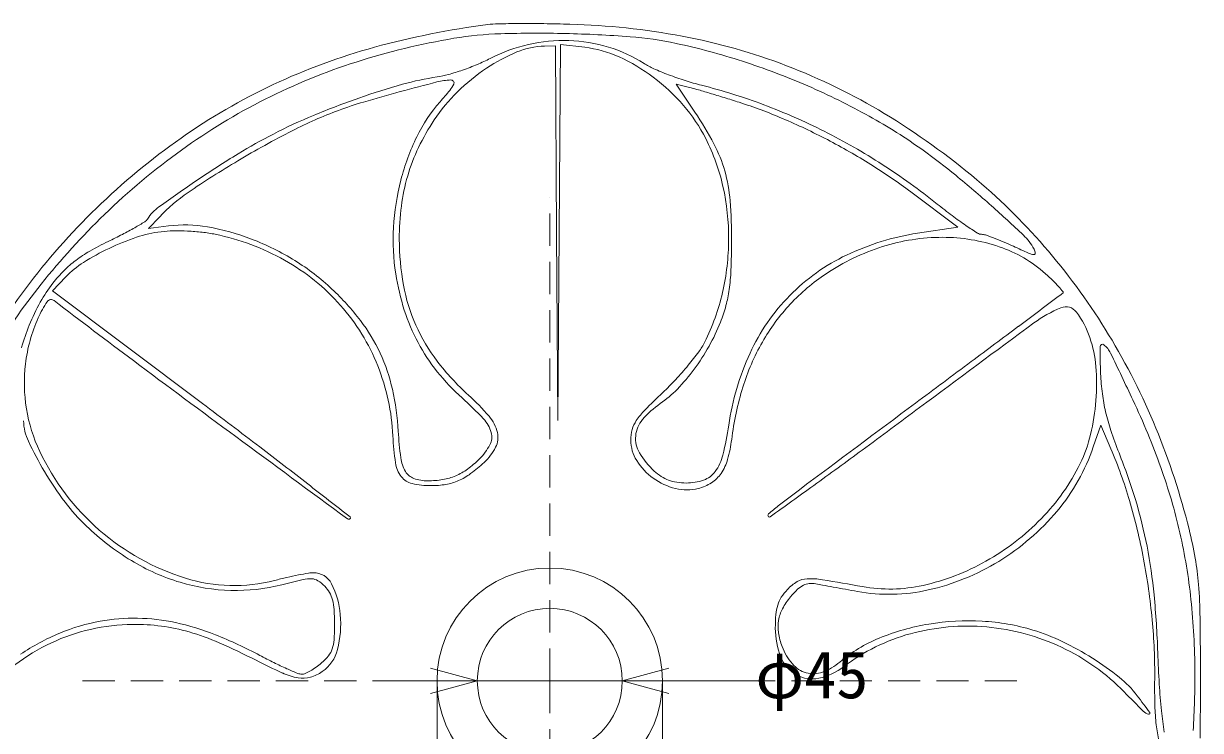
# Model space of a CAD drawing. Units: millimetres at full size, sheet at 1:5; details may follow other scales. Extents: x -1002 to 1017, y -687 to 676.
# Drawn here: x -674.6 to -309.3, y 130.1 to 349.5 of the extents above; entities that cross this region are included whole.
import ezdxf
from ezdxf.enums import TextEntityAlignment as Align

# ---------------------------------------------------------------- set-up
doc = ezdxf.new("R2010")
doc.units = ezdxf.units.MM
doc.header["$LTSCALE"] = 5
doc.linetypes.add('DASHED2', pattern=[3, 2, -1])
doc.layers.add('F-0', color=7, linetype='Continuous', lineweight=15)
doc.styles.add('ＭＳ ゴシック', font='')
doc.styles.get('ＭＳ ゴシック').set_extended_font_data('MS Gothic')

msp = doc.modelspace()

# ---------------------------------------------------------------- linework, layer by layer
at = {"layer": 'F-0', "linetype": 'DASHED2'}
for q in [(-511.278, 295.528), (-661.278, 145.528), (-361.278, 145.528), (-511.278, -425.482)]:
    msp.add_line((-511.278, 145.528), q, dxfattribs=at)
at = {"layer": 'F-0'}
for p, q in [((-533.778, 145.528), (-548.266, 149.41)), ((-488.778, 145.528), (-474.289, 149.41)), ((-449.673, 145.528), (-557.246, 145.528)), ((-533.778, 145.528), (-548.266, 141.645)), ((-546.278, 111.043), (-546.278, 145.528)), ((-488.778, 145.528), (-474.289, 141.645))]:
    msp.add_line(p, q, dxfattribs=at)
at = {"layer": 'F-0', "color": 4, "lineweight": 9}
for p, q in [((-533.778, 145.528), (-488.778, 145.528)), ((-488.778, 145.528), (-463.778, 145.528))]:
    msp.add_line(p, q, dxfattribs=at)
at = {"layer": 'F-0'}
for points in [[(-512.895, 342.478), (-509.52, 342.583), (-509.163, 284.458)], [(-509.163, 284.458), (-508.807, 226.333), (-508.396, 284.665), (-507.985, 342.997), (-500.449, 342.104)], [(-466.262, 321.996), (-472.095, 330.659), (-467.933, 329.65)], [(-399.216, 297.241), (-384.638, 286.333), (-397.119, 284.41)], [(-629.673, 286.653), (-635.812, 285.83), (-632.422, 289.438)], [(-619.085, 231.559), (-665.627, 266.558), (-661.5, 270.865)], [(-342.572, 218.119), (-340.28, 224.833), (-337.123, 217.519)], [(-546.278, 111.003), (-476.278, 111.003), (-476.278, 145.528)]]:
    msp.add_lwpolyline(points, dxfattribs=at)
for radius in [35, 22.5]:
    msp.add_circle((-511.278, 145.528), radius, dxfattribs=at)
for centre, radius, start, end in [((-498.364, 96.971), 254.219, 97.26673, 105.34576), ((-526.778, 319.799), 29.587, 91.14417, 97.26671), ((-518.778, -80.777), 430.243, 90.27782, 91.14413), ((-518.692, -98.556), 448.022, 89.29231, 90.27779), ((-520.046, -208.189), 557.663, 88.45605, 89.29233), ((-510.963, 128.794), 220.558, 79.343, 88.45601), ((-505.761, 132.649), 215.139, 99.43281, 107.7611), ((-523.248, 237.905), 108.44, 91.72051, 99.43282), ((-515.109, -33.069), 379.536, 88.68533, 91.72046), ((-506.965, 294.414), 49.768, 88.12173, 102.71127), ((-515.109, -33.086), 379.553, 85.6541, 88.68533), ((-506.916, 295.883), 48.299, 73.30076, 88.12173), ((-494.377, 239.717), 105.964, 77.8198, 85.65412), ((-504.945, 160.776), 188.014, 69.07096, 79.34294), ((-513.445, 151.923), 197.235, 105.34579, 115.11819), ((-500.951, 290.767), 53.932, 112.36428, 123.78898), ((-507.031, 294.71), 49.465, 102.71125, 117.36767), ((-512.127, 317.93), 24.56, 91.79367, 112.36427), ((-504.7, 306.206), 36.149, 65.6383, 83.24563), ((-505.527, 300.515), 43.462, 57.25944, 73.30077), ((-516.405, 137.664), 210.367, 72.03095, 77.8198), ((-512.049, 152.279), 194.527, 107.76109, 116.74276), ((-564.94, 411.462), 80.932, 289.19542, 292.65606), ((-554.415, 386.249), 53.611, 292.65595, 297.36775), ((-512.943, 288.003), 56.131, 52.97598, 65.63828), ((-470.027, 355.726), 22.177, 237.25952, 246.15263), ((-522.211, 119.763), 229.186, 66.60236, 72.03092), ((-505.388, 159.617), 189.256, 58.83533, 69.07094), ((-534.294, 250.167), 83.59, 98.23708, 105.73259), ((-550.23, 360.247), 27.638, 278.23712, 285.68661), ((-563.251, 406.613), 75.797, 285.68669, 289.19544), ((-496.556, 284.2), 61.833, 123.78906, 134.5532), ((-515.436, 284.698), 60.271, 40.73771, 52.9759), ((-442.07, 418.971), 91.325, 246.15264, 249.25949), ((-438.124, 429.391), 102.467, 249.25939, 252.32339), ((-516.56, 158.569), 189.896, 115.11815, 125.09323), ((-493.576, 105.62), 233.762, 105.73257, 109.21245), ((-357.97, -408.015), 762.959, 104.28971, 105.17435), ((-541.132, 311.096), 20.889, 92.43174, 104.28963), ((-549.786, 334.885), 9.677, 320.52106, 333.90113), ((-541.976, 330.98), 0.987, 35.03331, 92.43172), ((-541.91, 331.027), 0.906, 333.9012, 35.03317), ((-443.036, 413.977), 86.289, 252.32331, 255.80869), ((-480.863, 276.334), 54.861, 73.88306, 76.3673), ((-587.401, -92.366), 438.645, 73.34589, 73.88309), ((-508.645, 154.529), 181.326, 69.41076, 75.80858), ((-518.488, 128.368), 219.81, 61.06638, 66.60236), ((-512.247, 152.672), 194.087, 116.74278, 125.7352), ((-487.415, 87.942), 252.483, 109.21248, 112.6314), ((-423.592, -166.058), 512.262, 105.17435, 106.50016), ((-508.912, 293.111), 48.534, 138.64464, 154.0402), ((-501.177, 288.893), 55.248, 134.55325, 146.26599), ((-652.318, 419.343), 142.515, 318.64461, 320.52112), ((-601.298, -138.823), 487.136, 72.78584, 73.34596), ((-610.421, -168.269), 517.963, 72.25088, 72.78579), ((-529.687, 195.723), 135.282, 110.3924, 117.06867), ((-534.956, 209.899), 120.158, 106.5001, 110.3924), ((-509.238, 290.036), 52.092, 27.08515, 40.73769), ((-557.639, 260.47), 110.16, 27.96777, 33.95336), ((-499.627, 177.871), 154.523, 66.89967, 72.25081), ((-512.188, 145.099), 191.4, 63.26714, 69.41075), ((-524.84, 127.453), 226.844, 49.89991, 58.83536), ((-516.265, 157.144), 177.508, 112.63139, 117.08363), ((-489.003, 280.764), 69.886, 146.26597, 154.36308), ((-516.731, 137.772), 198.118, 62.45818, 66.89965), ((-493.133, 174.235), 167.402, 54.27631, 61.06639), ((-455.197, 49.961), 298.974, 117.06872, 120.75894), ((-522.968, 170.251), 162.787, 117.08367, 121.50635), ((-488.456, 283.152), 71.286, 154.04021, 165.58219), ((-514.416, 140.675), 196.353, 57.2024, 63.26723), ((-501.337, 136.902), 216.375, 125.09324, 134.13806), ((-499.33, 285.72), 58.431, 154.363, 163.62337), ((-518.267, 285.419), 62.233, 12.52235, 27.08519), ((-498.199, 292.032), 42.86, 15.85525, 27.96774), ((-518.957, 133.504), 202.932, 58.06579, 62.45823), ((-501.213, 137.336), 212.979, 125.73514, 134.12247), ((-455.629, 50.687), 298.13, 120.75895, 124.27595), ((-429.136, 17.17), 342.336, 121.50643, 124.04293), ((-515.452, 143.201), 205.628, 50.72126, 54.27629), ((-502.403, 290.838), 47.23, 4.45313, 15.85519), ((-505.094, 155.745), 176.724, 53.19346, 58.06585), ((-519.283, 133.12), 205.339, 51.33784, 57.2025), ((-342.645, -110.849), 496.834, 124.04303, 125.70183), ((-483.597, 281.903), 76.303, 165.58217, 176.75287), ((-497.556, 285.198), 60.281, 163.62334, 172.72789), ((-605.316, 33.325), 347.572, 48.32181, 50.72126), ((-499.825, 157.159), 188.008, 40.33342, 49.89992), ((-593.294, 252.679), 53.687, 124.27596, 136.78814), ((-529.692, 282.881), 73.936, 359.72477, 12.52233), ((-624.82, 281.812), 13.3, 125.70185, 148.28256), ((-478.282, 282.739), 79.71, 172.72787, 180.11189), ((-607.879, 282.624), 153.025, 359.704, 4.45314), ((-272.043, 442.145), 190.417, 231.33792, 233.10259), ((-672.807, -42.483), 449.071, 46.60344, 48.32182), ((-503.578, 139.212), 213.158, 134.13809, 143.10992), ((-484.482, 120.085), 237.011, 134.1224, 141.19092), ((-638.289, 290.137), 2.534, 301.26869, 328.28253), ((-315.305, 384.52), 118.361, 233.10265, 235.62242), ((-693.373, 379.569), 107.558, 297.35611, 299.68476), ((-705.225, 400.362), 131.492, 299.68473, 301.26882), ((-627.49, 249.269), 35.885, 91.04859, 97.12167), ((-624.428, 247.546), 39.457, 79.97803, 97.63936), ((-626.914, 217.809), 67.35, 87.25751, 91.04854), ((-627.023, 215.544), 69.618, 83.50955, 87.25751), ((-630.412, 213.681), 73.847, 68.92988, 79.97803), ((-491.044, 282.325), 68.844, 176.75285, 188.81941), ((-296.763, 411.622), 151.199, 235.62238, 237.26101), ((-606.839, 195.617), 95.698, 115.68664, 119.56748), ((-721.005, 432.977), 167.691, 295.68662, 297.35619), ((-614.951, 209.772), 77.385, 108.51418, 115.36082), ((-627.081, 245.996), 39.184, 97.1217, 108.51416), ((-624.381, 238.764), 46.248, 78.41745, 83.50952), ((-630.041, 211.146), 74.44, 60.67403, 78.41737), ((-633.257, 206.298), 81.759, 58.37364, 68.92991), ((-477.408, 282.741), 80.585, 180.11188, 190.31936), ((-531.306, 282.889), 75.551, 347.0663, 359.72472), ((-723.377, 283.221), 268.525, 357.81051, 359.70397), ((-384.998, 205.771), 79.568, 98.76215, 115.42459), ((-389.342, 221.236), 61.899, 90.00751, 107.55583), ((-389.343, 228.592), 54.543, 71.21958, 90.00752), ((-377.26, 286.423), 2.355, 237.26098, 269.58167), ((-377.306, 280.166), 3.903, 71.7005, 89.58167), ((-398.711, 215.44), 72.076, 69.56016, 71.70044), ((-399.247, 214.001), 73.612, 67.05047, 69.56015), ((-409.004, 190.959), 98.635, 65.0351, 67.05048), ((-375.926, 271.498), 16.957, 28.15498, 46.60346), ((-634.156, 243.766), 40.339, 119.5675, 126.968), ((-615.854, 211.677), 75.276, 115.36086, 122.24025), ((-387.204, 214.478), 68.986, 107.55582, 123.73397), ((-385.26, 240.598), 41.861, 48.30957, 71.21956), ((-238.687, 556.791), 304.901, 245.03513, 246.0064), ((-360.196, 283.795), 6.084, 246.00642, 262.18093), ((-360.969, 278.165), 0.401, 262.18104, 6.73699), ((-364.177, 277.786), 3.631, 6.73688, 28.15496), ((-510.989, 147.681), 202.653, 31.29022, 40.33344), ((-638.352, 249.341), 33.362, 126.96802, 135.23428), ((-640.486, 250.732), 29.102, 122.24022, 136.22706), ((-626.209, 217.968), 66.615, 41.38968, 60.67403), ((-627.437, 215.749), 70.66, 46.59686, 58.3736), ((-392.464, 221.476), 62.178, 115.42462, 135.47064), ((-628.996, 240.061), 46.539, 135.23432, 141.67519), ((-485.51, 283.184), 74.444, 188.81942, 197.70841), ((-516.979, 275.33), 61.976, 352.1856, 357.81046), ((-390.424, 219.301), 63.187, 123.73397, 137.00623), ((-406.503, 216.747), 73.801, 45.86748, 48.30956), ((-518.601, 150.488), 194.373, 143.10992, 152.72446), ((-532.13, 158.407), 175.864, 141.19091, 150.03139), ((-631.621, 242.137), 43.193, 141.67524, 151.06123), ((-635.877, 206.825), 82.943, 37.48626, 46.59676), ((-502.6, 278.154), 54.979, 190.31939, 203.91392), ((-494.129, 272.194), 38.912, 344.73172, 352.18556), ((-380.275, 243.782), 36.133, 41.70085, 45.8674), ((-383.162, 241.21), 40, 38.75306, 41.70088), ((-610.024, 230.195), 67.872, 151.06123, 157.75124), ((-639.014, 244.131), 34.063, 146.02078, 155.7289), ((-666.042, 262.348), 1.468, 52.4769, 146.02079), ((710.069, 2054.226), 2257.847, 232.47677, 233.26034), ((-524.778, 281.389), 68.852, 333.49509, 347.06632), ((-392.025, 221.044), 62.794, 135.47065, 155.40408), ((-490315.449, 657256.237), 819573.431, 306.71325, 306.7144), ((-376.016, 296.697), 39.121, 306.71442, 307.83443), ((-352.215, 266.05), 0.317, 307.83445, 38.75301), ((-624.801, 219.209), 64.739, 21.79637, 41.38972), ((-499.23, 278.803), 60.042, 197.70835, 208.15232), ((-504.08, 274.91), 49.227, 338.48275, 344.73171), ((-390.555, 219.423), 63.008, 137.00622, 150.3068), ((-337.533, 224.635), 39.624, 112.34223, 126.32382), ((-351.056, 257.538), 4.051, 36.72097, 112.3422), ((-370.809, 242.803), 28.694, 18.74318, 36.72092), ((-614.351, 231.965), 63.197, 157.75127, 164.54158), ((-626.176, 238.343), 48.145, 155.72892, 164.56413), ((-613.169, 224.241), 54.325, 24.97652, 37.48619), ((-502.801, 278.065), 54.758, 203.91394, 217.53953), ((-515.495, 279.411), 61.498, 330.73086, 338.48277), ((3949.076, -5605.797), 7276.263, 126.32381, 126.67148), ((-54080.278, 72284.471), 89852.188, 306.7015, 306.71319), ((-517.257, 143.871), 209.988, 22.40999, 31.29029), ((-625.077, 238.039), 49.285, 164.56418, 173.24561), ((-500.359, 278.198), 58.761, 208.15223, 218.71879), ((-520.569, 282.255), 67.314, 323.48699, 330.73089), ((-481.663, 259.889), 20.674, 323.52436, 333.4951), ((-384.847, 216.168), 69.579, 150.30682, 162.90834), ((-379.211, 239.952), 37.566, 4.75992, 18.74311), ((-180.086, 248.172), 160.368, 179.6217, 182.63986), ((-339.721, 249.226), 0.729, 50.93473, 179.62169), ((-344.066, 243.873), 7.623, 25.77325, 50.93475), ((2957.978, 5065.674), 6015.761, 233.26034, 233.63735), ((-613.112, 224.267), 54.263, 12.45861, 24.97651), ((-538.846, 302.164), 91.787, 320.22705, 323.52431), ((-374.245, 212.905), 82.348, 155.40407, 171.67162), ((-1812.745, -465.268), 1638.543, 25.21061, 25.77326), ((-624.564, 237.979), 49.802, 173.24566, 205.29132), ((-626.927, 218.359), 67.028, 2.70705, 21.79636), ((-483.289, 293.058), 79.366, 217.5395, 227.85654), ((-493.196, 283.941), 67.942, 218.71871, 228.1953), ((-548.039, 309.816), 103.748, 316.97166, 320.22698), ((-515.644, 278.608), 61.187, 315.93295, 323.48706), ((-101161.707, 135445.495), 168630.205, 306.69419, 306.70152), ((-407.459, 237.6), 65.912, 355.58117, 4.75986), ((-538.816, 301.207), 91.131, 313.38384, 316.97163), ((-261.797, 244.405), 78.569, 182.6398, 187.17681), ((-640.764, 218.158), 82.582, 3.32016, 12.45858), ((-585.925, 179.641), 73.597, 40.6836, 47.85652), ((-324.124, 74.049), 221.428, 133.38379, 135.39138), ((-496.722, 260.292), 34.851, 304.41937, 315.933), ((-360.45, 208.667), 95.103, 162.90841, 172.87823), ((-284.917, 241.493), 55.267, 187.17681, 193.0827), ((-2720.348, -2562.788), 3496.239, 52.69219, 53.05797), ((-609.088, 154.345), 105.915, 43.21247, 48.19528), ((-461.365, 208.693), 27.699, 124.41937, 139.75263), ((92835.507, -124876.615), 156027.338, 126.69424, 126.71074), ((-2733.326, 3368.653), 3912.804, 306.34741, 306.67147), ((-409.018, 237.721), 67.476, 346.48803, 355.58114), ((-544.363, 131.874), 236.626, 19.71017, 25.21065), ((-539.441, 219.775), 10.354, 15.74971, 43.21252), ((-539.174, 219.83), 11.946, 13.17966, 40.6836), ((-475.595, 220.738), 9.056, 139.75264, 175.0222), ((-465.927, 213.927), 22.244, 135.39136, 146.24537), ((-276.607, 243.425), 63.798, 193.08276, 198.51888), ((-658.506, 226.695), 16.129, 181.90273, 205.05389), ((-448.768, 229.296), 109.738, 183.32016, 187.64479), ((-473.141, 220.161), 12.979, 165.17999, 180.00005), ((-476.64, 221.087), 9.36, 146.24535, 165.18011), ((-553.353, 239.125), 98.669, 346.20068, 351.67162), ((-207.033, 266.729), 137.172, 198.51895, 201.58569), ((-528.667, 139.166), 222.33, 13.90207, 22.41002), ((-578.836, 263.937), 104.073, 205.0539, 210.89314), ((80133.338, 109886.921), 136183.076, 233.63739, 233.65549), ((-474.44, 225.569), 85.629, 182.70703, 188.35044), ((-534.44, 221.186), 5.158, 331.90264, 15.74973), ((-534.03, 221.035), 6.662, 332.98522, 13.17968), ((-474.232, 220.161), 11.888, 179.99998, 212.0753), ((-475.857, 220.761), 8.793, 175.02221, 210.9604), ((-497.551, 225.796), 43.064, 344.44816, 352.8783), ((-386.049, 232.201), 43.853, 333.92966, 346.488), ((-602.296, 248.5), 74.43, 205.29132, 229.01038), ((-1665.946, -1179.082), 1756.581, 52.0801, 52.69224), ((-546.344, 227.542), 18.653, 315.04079, 331.9027), ((-543.243, 225.732), 17.004, 313.00541, 332.98524), ((-461.259, 229.518), 25.817, 210.96046, 227.06359), ((-471.561, 219.036), 14.446, 323.6038, 346.20063), ((-1590.403, 1815.447), 1984.406, 305.80884, 306.34742), ((-401.438, 238.204), 62.198, 319.9916, 341.15997), ((-464.145, 162.678), 138.355, 16.26776, 23.35208), ((-512.625, 145.825), 191.468, 16.88336, 21.58576), ((-550.078, 214.466), 9.181, 188.35038, 217.47711), ((-546.421, 216.189), 11.209, 187.64486, 210.7511), ((-555.474, 236.659), 31.556, 306.23535, 315.04082), ((-564.147, 248.144), 47.652, 306.44293, 313.0054), ((-467.964, 224.089), 19.286, 212.0753, 234.4045), ((-470.242, 218.196), 14.717, 325.67273, 344.44815), ((-405.754, 241.842), 65.79, 315.68589, 333.92965), ((-575.825, 265.739), 107.582, 210.89322, 217.01233), ((-552.749, 212.418), 5.815, 217.47704, 257.13999), ((-551.792, 212.993), 4.959, 210.75114, 250.38118), ((-549.184, 220.309), 12.726, 250.38116, 269.99998), ((-547.374, 225.431), 17.699, 279.38925, 292.90933), ((-547.548, 225.842), 18.145, 292.90937, 306.23531), ((-547.397, 225.461), 19.454, 293.62843, 306.44289), ((-467.331, 224.973), 20.373, 234.40452, 256.07611), ((-467.754, 222.537), 16.281, 227.06366, 236.80952), ((-470.354, 218.563), 11.533, 236.80958, 249.42961), ((-466.002, 214.938), 7.54, 289.1798, 323.60382), ((-466.666, 215.754), 10.386, 302.50385, 325.6727), ((-487.554, 152.226), 176.281, 12.8514, 19.71018), ((-9414.381, -11125.237), 14364.685, 52.01359, 52.08005), ((-548.135, 232.629), 26.545, 257.13988, 270.00004), ((-549.184, 236.38), 28.797, 270.00004, 279.38922), ((-548.135, 233.842), 27.759, 269.99997, 279.59187), ((-546.292, 222.934), 16.696, 279.59182, 293.62844), ((-470.114, 219.202), 12.215, 249.42963, 261.64245), ((-468.753, 219.237), 14.463, 256.07608, 284.08927), ((-468.943, 227.171), 20.269, 261.6424, 269.99998), ((-468.943, 223.394), 16.493, 269.99997, 289.17986), ((-468.667, 218.895), 14.111, 284.08931, 302.50386), ((-11242.522, 15194.099), 18481.428, 305.75726, 305.80882), ((-138.064, -191.776), 494.724, 126.71077, 127.66554), ((-612.902, 237.787), 61.15, 217.01234, 226.35348), ((-518.092, 146.936), 194.552, 10.78077, 16.26774), ((-465.083, 160.254), 141.785, 10.99326, 16.88334), ((-442.957, 196.905), 0.622, 131.2325, 225.22664), ((-402.201, 150.403), 62.457, 127.6656, 131.23255), ((-410.805, 246.067), 74.428, 301.48866, 319.99156), ((-573.698, 196.3), 0.633, 233.65556, 315.00003), ((-573.503, 196.105), 0.356, 315.00008, 52.01358), ((-443.1, 196.761), 0.419, 225.22653, 305.75726), ((-413.627, 249.528), 76.793, 299.43964, 315.68598), ((-598.547, 252.836), 81.947, 226.35337, 238.66469), ((-602.062, 248.77), 74.787, 229.01039, 252.66596), ((-485.841, 152.616), 174.524, 5.95485, 12.8514), ((-445.653, 159.712), 136.812, 10.03337, 13.90208), ((-481.084, 157.146), 158.085, 5.45591, 10.99327), ((-607.265, 238.518), 65.183, 238.66467, 253.28069), ((-526.297, 145.374), 202.904, 5.39734, 10.78078), ((-393.061, 169.018), 83.402, 4.42842, 10.03335), ((-584.632, 169.986), 9.097, 89.99996, 99.84282), ((-584.632, 172.819), 6.265, 26.94488, 90.00004), ((-410.973, 244.826), 71.394, 282.57797, 299.43965), ((-409.688, 244.244), 72.291, 282.69799, 301.48867), ((-608.754, 233.562), 60.009, 253.28069, 268.56924), ((-609.273, 225.665), 50.584, 252.66595, 284.3695), ((-557.115, 22.073), 159.584, 102.96208, 104.36948), ((-521.723, -113.755), 298.097, 102.81359, 104.1268), ((-563.873, 51.434), 129.455, 101.31564, 102.96206), ((-565.298, 58.552), 122.196, 99.84285, 101.31556), ((-585.503, 166.665), 10.515, 88.03465, 102.81363), ((-585.269, 173.484), 3.693, 57.16945, 88.03465), ((-590.258, 165.751), 12.895, 45.00005, 57.16945), ((-602.428, 163.772), 26.228, 5.09092, 26.94489), ((-427.423, 164.421), 13.819, 120.74882, 136.94294), ((-431.171, 170.72), 6.489, 92.25251, 120.74874), ((-430.329, 170.844), 4.896, 94.95781, 117.00912), ((-430.49, 153.424), 23.798, 80.66508, 92.25255), ((-430.085, 168.038), 7.713, 79.26869, 94.95785), ((-338.421, 651.709), 484.567, 259.26865, 259.51777), ((-548.816, -566.396), 753.279, 79.71096, 80.66505), ((-472.588, 162.859), 163.168, 0.78379, 4.42841), ((-608.788, 232.183), 58.629, 268.56922, 284.12675), ((-587.609, 168.4), 9.149, 29.65624, 45), ((-587.826, 168.276), 9.399, 14.61909, 29.65618), ((-424.692, 161.868), 17.557, 136.94296, 146.96882), ((-413.276, 152.04), 30.383, 133.92763, 139.92123), ((-429.137, 168.507), 7.52, 117.00912, 133.92756), ((99.707, 3019.71), 2892.759, 259.51769, 259.58415), ((163.126, 3364.697), 3243.526, 259.5841, 259.65148), ((140, 3238.049), 3114.784, 259.65145, 259.7209), ((-405.948, 227.646), 55.276, 259.72089, 282.69804), ((-405.779, 221.546), 47.541, 259.71086, 282.57797), ((-618.057, 144.063), 295.682, 1.99056, 5.456), ((-594.536, 166.526), 16.333, 3.80058, 14.61915), ((-427.678, 165.045), 13.464, 162.67539, 175.44668), ((-431.33, 166.185), 9.639, 146.96887, 162.67537), ((-419.997, 157.696), 21.599, 139.92122, 151.77202), ((-537.862, 147.19), 226.828, 0.28884, 5.95492), ((-640.374, 106.164), 58.809, 88.85643, 100.22878), ((-640.434, 103.167), 61.806, 77.9002, 88.85642), ((-644.84, 163.184), 66.748, 359.99997, 3.80062), ((-608.641, 163.219), 32.466, 345.75855, 5.09092), ((-387.344, 161.833), 53.926, 175.44672, 179.99998), ((-428.599, 162.313), 11.837, 151.77198, 170.36186), ((-499.592, 147.896), 176.081, 359.40999, 5.39741), ((-1695.428, 146.129), 1386.122, 0.02911, 0.78381), ((-640.882, 103.881), 59.047, 102.64138, 115.17093), ((-640.132, 104.821), 60.173, 100.22877, 112.75969), ((-639.915, 99.57), 63.465, 90.77186, 102.6414), ((-639.931, 100.706), 62.329, 82.53976, 90.77192), ((-639.304, 105.493), 57.501, 73.7945, 82.53977), ((-643.54, 88.679), 76.623, 68.17201, 77.90026), ((-658.577, 163.184), 80.485, 356.51581, 0.00004), ((-416.951, 161.833), 24.32, 179.99995, 201.58954), ((-428.603, 162.314), 11.832, 170.36183, 188.95581), ((-382.018, 92.883), 71.204, 99.39263, 112.28158), ((-381.679, 95.372), 67.134, 84.8535, 105.22835), ((-381.16, 87.698), 76.459, 86.93834, 99.39271), ((-380.626, 97.68), 66.463, 73.10432, 86.9384), ((-381.859, 93.373), 69.142, 64.80587, 84.85349), ((-380.058, 99.55), 64.508, 64.40662, 73.1043), ((-639.376, 100.676), 62.589, 115.17095, 127.31019), ((-635.048, 92.704), 73.313, 112.75964, 123.56563), ((-644.875, 86.324), 77.463, 66.42555, 73.79446), ((-667.77, 28.183), 141.791, 62.03509, 68.17206), ((-693.483, -25.07), 199.001, 62.78274, 66.42553), ((-589.358, 158.97), 11.138, 341.52993, 356.51591), ((-418.982, 163.83), 21.573, 188.95575, 200.81683), ((-391.465, 115.939), 46.288, 112.28159, 130.0787), ((-383.496, 102.047), 60.217, 105.22836, 127.33416), ((-392.751, 73.05), 93.892, 57.84156, 64.40655), ((-588.748, 158.17), 11.943, 305.00842, 345.7586), ((-585.283, 157.608), 6.841, 320.93794, 341.52992), ((-421.681, 162.804), 18.684, 200.81674, 220.15093), ((-381.01, 95.179), 67.147, 44.31329, 64.80591), ((57.472, 167.542), 380.256, 181.99059, 183.48003), ((-523.351, 305.726), 172.982, 242.78278, 245.79086), ((-521.036, 304.56), 171.123, 242.03516, 243.6754), ((-546.25, 253.597), 114.264, 243.67538, 245.89541), ((-597.609, 169.049), 23.721, 305.48102, 310.70091), ((-593.515, 164.289), 17.443, 310.7009, 320.93788), ((-429.373, 156.918), 10.96, 201.58949, 240.74276), ((-429.459, 156.243), 8.509, 220.15089, 254.94988), ((-432.059, 165.717), 19.859, 282.52053, 307.33417), ((-432.784, 165.044), 17.889, 290.1528, 310.07872), ((-389.055, 78.928), 86.949, 51.12982, 57.84159), ((-585.937, 166.526), 20.359, 245.79091, 260.31973), ((-539.52, 268.639), 130.743, 245.89534, 247.50945), ((-588.239, 150.967), 3.383, 247.50946, 270.00007), ((-587.903, 154.996), 8.663, 260.31971, 285.39539), ((-588.239, 150.184), 2.6, 270.00003, 293.84741), ((-594.198, 163.666), 17.341, 293.84732, 299.72137), ((-588.796, 158.237), 12.025, 285.39532, 305.00846), ((-595.916, 166.674), 20.805, 299.7214, 305.48093), ((-429.897, 155.982), 9.888, 240.74269, 282.52062), ((-429.499, 156.092), 8.353, 254.94987, 290.15274), ((-355.276, 120.835), 33.123, 37.33413, 51.12985), ((-577.594, 146.99), 266.56, 358.34907, 0.28883), ((-1831.42, 146.058), 1522.114, 359.30887, 0.02919), ((-93.087, 143.71), 230.446, 179.40998, 181.46707), ((-131.052, 156.077), 191.383, 183.4801, 185.96962), ((87.951, 553.03), 588.255, 224.31324, 225.13005), ((-521.903, -6.257), 242.685, 35.78577, 37.33411), ((-597.441, 147.562), 286.415, 356.51098, 358.34899), ((-324.31, 138.893), 3.902, 225.13003, 253.87806), ((-325.302, 135.462), 0.331, 253.87822, 35.78583), ((-259.726, 139.442), 63.752, 181.46698, 186.81927), ((-184.493, 150.489), 137.651, 185.96971, 188.71061), ((-281.855, 136.796), 41.466, 186.81927, 193.71858)]:
    msp.add_arc(centre, radius, start, end, dxfattribs=at)

# ---------------------------------------------------------------- texts
at = {"layer": 'F-0', "style": 'ＭＳ ゴシック'}
msp.add_text('φ45', height=14.66, dxfattribs=at).set_placement((-447.467, 135.707), align=Align.BOTTOM_LEFT)

doc.saveas('drawing.dxf')
